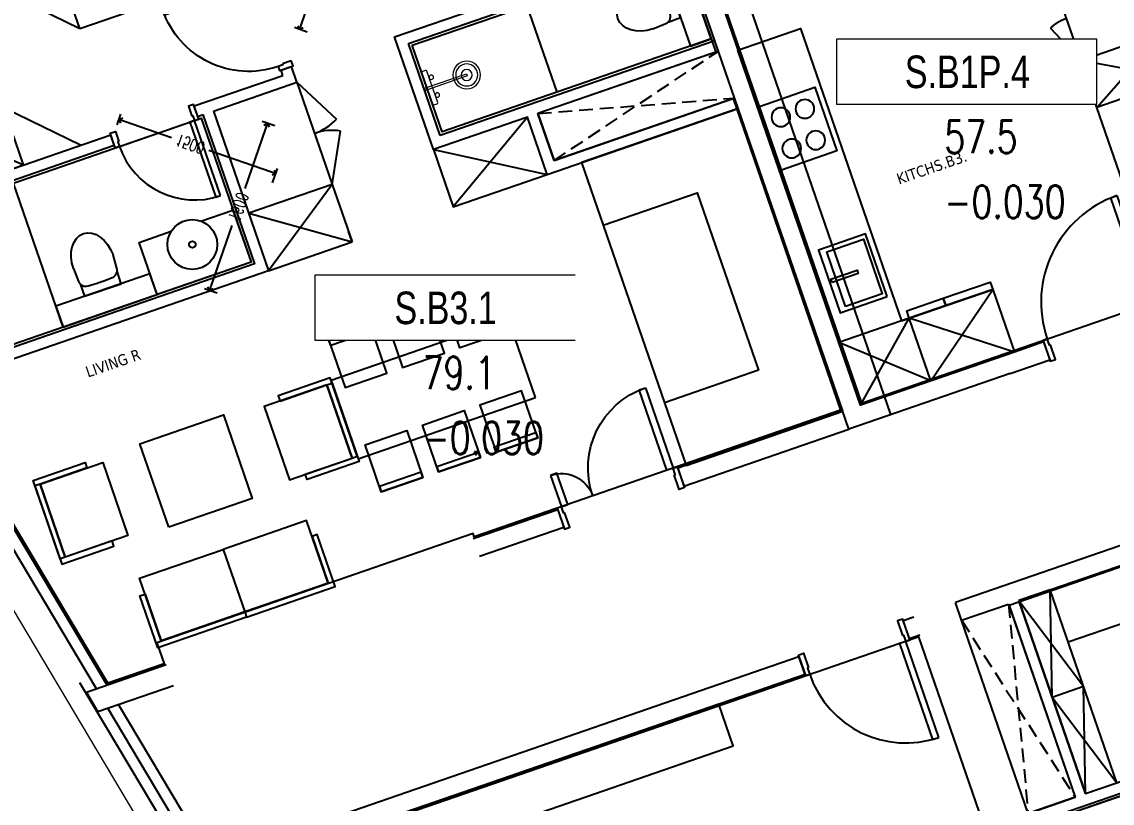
# Model space of a CAD drawing. Header units: millimetres. Extents: x -361699137 to 361252145, y -356478932 to 356523199.
# Drawn here: x 63702 to 73578, y 31904 to 38979 of the extents above; entities that cross this region are included whole.
import ezdxf
from ezdxf.enums import TextEntityAlignment as Align
from ezdxf.xclip import XClip

# ---------------------------------------------------------------- set-up
doc = ezdxf.new("R2010")
doc.units = ezdxf.units.MM
doc.header["$LTSCALE"] = 100
doc.header["$MEASUREMENT"] = 0
doc.header["$XCLIPFRAME"] = 0
doc.set_wipeout_variables(frame=1)
for name, pattern in [('ACAD_ISO03W100', [30, 12, -18]), ('HIDDEN', [0.375, 0.25, -0.125]), ('Xref_ST_MBDV Cot vach 30.7.2022$0$HIDDEN', [0.375, 0.25, -0.125])]:
    doc.linetypes.add(name, pattern=pattern)
for name, color, linetype in [('1VinaPVC-Text', 9, 'Continuous'), ('A-_FURN----_E-_N', 251, 'Continuous'), ('A-_SANIEQPT_E-_N', 251, 'Continuous'), ('A-ANNO-ROOM', 50, 'Continuous'), ('IDEA - dim', 251, 'Continuous'), ('KT-Khuat', 9, 'HIDDEN'), ('KT-Net manh', 139, 'Continuous'), ('KT-Tuong', 1, 'Continuous'), ('TAC - Net manh', 139, 'Continuous'), ('Xref_ST_MBDV Cot vach 30.7.2022$0$KT-Khuat', 9, 'Xref_ST_MBDV Cot vach 30.7.2022$0$HIDDEN')]:
    doc.layers.add(name, color=color, linetype=linetype)
for name, color, linetype, lineweight in [('A-NoiThat', 39, 'Continuous', 13), ('AUDIT_I_220808132811-11', 7, 'Continuous', 9), ('KT-Chuviet', 255, 'Continuous', 15), ('KT-Net thay', 7, 'Continuous', 15), ('KT-Net truc', 18, 'Continuous', 15), ('Xref_ST_MBDV Cot vach 30.7.2022$0$KT-Noi that', 36, 'Continuous', 9)]:
    doc.layers.add(name, color=color, linetype=linetype, lineweight=lineweight)
doc.layers.add('dien tich thong thuy', color=3, linetype='Continuous', plot=False)
doc.styles.add('220126_HDN_HBA typical plan$0$211210_HDN_HBA_TYPICAL PLAN CORE OPT 1$0$HBA-Text', font='GOTHIC.TTF')
doc.styles.add('font unicode ccu', font='arial.ttf')
doc.styles.add('ROMANS', font='ROMANS.SHX')
doc.styles.add('Tahoma', font='tahoma.ttf')
doc.styles.add('Xref_ST_MBDV Cot vach 30.7.2022$0$DIM', font='vnsimli.shx', dxfattribs={"width": 0.7})
doc.dimstyles.new('Xref_ST_MBDV Cot vach 30.7.2022$0$CCU 1-100 A1', dxfattribs={"dimscale": 100, "dimtxt": 2.2, "dimasz": 1, "dimexe": 1, "dimexo": 0, "dimgap": 1, "dimtad": 1, "dimdec": 0, "dimdsep": 46, "dimtxsty": 'Xref_ST_MBDV Cot vach 30.7.2022$0$DIM', "dimblk1": 'Xref_ST_MBDV Cot vach 30.7.2022$0$_ARCHTICK', "dimblk2": 'Xref_ST_MBDV Cot vach 30.7.2022$0$_ARCHTICK', "dimsah": 1, "dimcen": 0, "dimdle": 1, "dimclrd": 256, "dimclre": 256, "dimclrt": 31, "dimadec": 0, "dimazin": 0, "dimtfac": 1, "dimtdec": 0, "dimtix": 1, "dimtmove": 2, "dimatfit": 3, "dimldrblk": 'Xref_ST_MBDV Cot vach 30.7.2022$0$_ARCHTICK', "dimfxl": 8, "dimtolj": 1, "dimarcsym": 0})

# ---------------------------------------------------------------- blocks, each defined once
blk = doc.blocks.new('Xref_ST_MBDV Cot vach 30.7.2022$0$_Open90')
at = {"color": 0, "linetype": 'ByBlock', "lineweight": -2}
for p, q in [((0, 0), (-1, 0)), ((-0.5, 0.5), (0, 0)), ((0, 0), (-0.5, -0.5))]:
    blk.add_line(p, q, dxfattribs=at)
blk = doc.blocks.new('*D159')
at = {"layer": 'Defpoints', "color": 5, "transparency": 16777216}
for p, q in [((-2230.006080747058, 1494.255069668558), (-2230.006080747058, 1595.840436880921)), ((-730.0060807470581, 1457.189424305085), (-730.0060807470581, 1595.840436880921)), ((-2180.006080747058, 1545.840436880921), (-1728.427059650542, 1545.840436880921)), ((-780.0060807470581, 1545.840436880921), (-1371.760392983876, 1545.840436880921))]:
    blk.add_line(p, q, dxfattribs=at)
at = {"layer": 'Defpoints', "color": 0, "transparency": 16777216}
for p in [(-2230.006080747058, 1545.840436880921), (-2230.006080747058, 1494.255069668558, -3.230259272854623e-06), (-730.0060807470581, 1457.189424305085, -3.230259272854623e-06)]:
    blk.add_point(p, dxfattribs=at)
at = {"layer": 'Defpoints', "color": 5, "transparency": 16777216, "xscale": 50, "yscale": 50, "zscale": 50, "rotation": 180}
blk.add_blockref('Xref_ST_MBDV Cot vach 30.7.2022$0$_Open90', (-2230.006080747058, 1545.840436880921), dxfattribs=at)
at = {"layer": 'Defpoints', "color": 5, "transparency": 16777216, "xscale": 50, "yscale": 50, "zscale": 50}
blk.add_blockref('Xref_ST_MBDV Cot vach 30.7.2022$0$_Open90', (-730.0060807470581, 1545.840436880921), dxfattribs=at)
at = {"layer": 'Defpoints', "color": 5, "transparency": 16777216, "insert": (-1550.093726317209, 1545.840436880921), "char_height": 110, "attachment_point": 5, "style": 'Xref_ST_MBDV Cot vach 30.7.2022$0$DIM'}
blk.add_mtext('\\A1;1500', dxfattribs=at)
blk = doc.blocks.new('Xref_ST_MBDV Cot vach 30.7.2022$0$_ARCHTICK')
at = {"color": 0, "linetype": 'ByBlock', "const_width": 0.15}
blk.add_lwpolyline([(-0.5, -0.5), (0.5, 0.5)], dxfattribs=at)
blk = doc.blocks.new('*D160')
at = {"layer": 'Defpoints', "color": 5, "transparency": 16777216}
for p, q in [((-879.0568600945994, 1950.002331897217), (-1000.172690610198, 1950.002331897217)), ((-950.1726906101984, 1900.002331897217), (-950.1726906101983, 1328.335665230491)), ((-950.1726906101981, 400.0023318972127), (-950.1726906101982, 971.6689985638246)), ((-879.0568600945994, 350.0023318972127), (-1000.172690610198, 350.0023318972126))]:
    blk.add_line(p, q, dxfattribs=at)
at = {"layer": 'Defpoints', "color": 0, "transparency": 16777216}
for p in [(-879.0568600945994, 1950.002331897217, -3.230259272854623e-06), (-950.1726906101981, 350.0023318972126), (-879.0568600945994, 350.0023318972127, -3.230259272854622e-06)]:
    blk.add_point(p, dxfattribs=at)
at = {"layer": 'Defpoints', "color": 5, "transparency": 16777216, "xscale": 50, "yscale": 50, "zscale": 50}
for p, rotation in [((-950.1726906101984, 1950.002331897217), 90), ((-950.1726906101981, 350.0023318972126), 270)]:
    blk.add_blockref('Xref_ST_MBDV Cot vach 30.7.2022$0$_Open90', p, dxfattribs=dict(at, rotation=rotation))
at = {"layer": 'Defpoints', "color": 5, "transparency": 16777216, "insert": (-950.1726906088297, 1150.002331897158), "char_height": 110, "attachment_point": 5, "rotation": 90, "style": 'Xref_ST_MBDV Cot vach 30.7.2022$0$DIM'}
blk.add_mtext('\\A1;1600', dxfattribs=at)
blk = doc.blocks.new('A$C1AAC5519')
at = {"layer": 'A-ANNO-ROOM', "insert": (772.955269176513, 1216.574747113511), "char_height": 600, "attachment_point": 2, "rotation": 50.44882673977027, "style": '220126_HDN_HBA typical plan$0$211210_HDN_HBA_TYPICAL PLAN CORE OPT 1$0$HBA-Text'}
blk.add_mtext_dynamic_manual_height_columns('S.B1.', width=722857412.8743668, gutter_width=9765.624999999996, heights=[0], dxfattribs=at)
blk = doc.blocks.new('A$C418F5BC8')
at = {"layer": 'A-ANNO-ROOM', "insert": (648.1133449638728, 1090.790118377889), "char_height": 600, "attachment_point": 2, "rotation": 50.44882673977027, "style": '220126_HDN_HBA typical plan$0$211210_HDN_HBA_TYPICAL PLAN CORE OPT 1$0$HBA-Text'}
blk.add_mtext_dynamic_manual_height_columns('SL-S', width=722857412.8743668, gutter_width=9765.624999999996, heights=[0], dxfattribs=at)
blk = doc.blocks.new('A$C2A6C5140')
at = {"layer": 'A-ANNO-ROOM', "insert": (731.4497625969816, 1190.0169191678, 0.0003277973379295924), "char_height": 600, "attachment_point": 2, "rotation": 50.44882673977027, "style": '220126_HDN_HBA typical plan$0$211210_HDN_HBA_TYPICAL PLAN CORE OPT 1$0$HBA-Text'}
blk.add_mtext_dynamic_manual_height_columns('2-BR', width=722857412.8743668, gutter_width=9765.624999999996, heights=[0], dxfattribs=at)
blk = doc.blocks.new('A$C5388591E')
at = {"layer": 'A-ANNO-ROOM', "insert": (894.3001998505497, 842.1987865094561, 0.0004622000541105721), "char_height": 600, "attachment_point": 2, "rotation": 1.4064704596368105, "style": '220126_HDN_HBA typical plan$0$211210_HDN_HBA_TYPICAL PLAN CORE OPT 1$0$HBA-Text'}
blk.add_mtext_dynamic_manual_height_columns('3-BR', width=722857412.8743668, gutter_width=9765.624999999996, heights=[0], dxfattribs=at)
blk = doc.blocks.new('A$C21AF0CCA')
at = {"layer": 'A-ANNO-ROOM', "insert": (1197.56892258345, 814.6835720778872), "char_height": 600, "attachment_point": 2, "rotation": 0.10542954816276216, "style": '220126_HDN_HBA typical plan$0$211210_HDN_HBA_TYPICAL PLAN CORE OPT 1$0$HBA-Text'}
blk.add_mtext_dynamic_manual_height_columns('S.B1P.', width=722857412.8743668, gutter_width=9765.624999999996, heights=[0], dxfattribs=at)
blk = doc.blocks.new('9')
at = {"layer": 'IDEA - dim'}
for p, q in [((-669.9999999999782, -4749.999999998079), (-670.0000000004366, -3325.000003689929)), ((-1095.000000000451, -5049.999999996318), (-1095.000000000422, -4749.999999998137)), ((-169.9999999995052, -5599.999999996289), (-6.963091436773539e-09, -5599.999999998137))]:
    blk.add_line(p, q, dxfattribs=at)
for points in [[(-3000.000000005144, -5805.000000001877), (-4244.999999999971, -5805.00000000179), (-4244.99999999952, -2999.999999992549), (-3394.999999999069, -2999.999999992564), (-3394.999999999549, -3789.999999996289), (-2144.999999999047, -3789.999999996246), (-2144.99999999952, -5599.99999999626)], [(-3000.000000003267, -5805.000000001834), (-3345.000000458633, -5805.000000001819), (-3345.000000459586, -5140.000000456363), (-2895.000000459593, -4690.000000456275), (-2144.99999999952, -4690.000000456363), (-2144.99999999952, -5599.99999999626)]]:
    blk.add_lwpolyline(points, dxfattribs=at)
blk.add_lwpolyline([(-170.000000000422, -5049.999999998137), (-2020.000000000888, -5049.999999996289), (-2020.000000000909, -4749.999999998181), (-170.0000000013679, -4749.999999998152)], close=True, dxfattribs=at)
at = {"layer": 'KT-Net manh', "linetype": 'ACAD_ISO03W100', "ltscale": 4}
for p, q in [((-2020.000000000931, -5049.999999990701), (-1095.000000000466, -4749.999999992535)), ((-1095.00000000048, -5049.999999990716), (-2020.000000000946, -4749.999999992564)), ((-1095.00000000048, -5049.999999990716), (-170.0000000013752, -4749.999999992549)), ((-170.0000000004366, -5049.999999992579), (-1095.000000000466, -4749.999999992535))]:
    blk.add_line(p, q, dxfattribs=at)
at = {"layer": 'KT-Tuong'}
for p, q in [((-169.9999999999854, -5049.999999996202), (-169.9999999990541, -2825.000000005573)), ((2.91038304567337e-11, -2825.000000003711), (-7.436028681695461e-09, -5599.999999998137)), ((-2020.000000001353, -5049.999999994412), (-2020.000000003245, -3664.999999996275)), ((-2119.999999999491, -5599.999999994354), (-2119.999999999513, -3764.999999998137)), ((-2020.000000000888, -5049.999999996289), (-170.000000000422, -5049.999999998137)), ((-169.999999999025, -5149.999999994325), (-2020.000000000931, -5149.999999994398)), ((-2020.000000000451, -5599.999999996275), (-2020.000000000458, -5149.999999992549)), ((-169.9999999995052, -5599.999999996289), (-169.9999999995343, -5149.999999994412)), ((-2020.000000000451, -5599.999999996275), (-169.9999999995052, -5599.999999996289))]:
    blk.add_line(p, q, dxfattribs=at)
blk.add_lwpolyline([(-169.9999999999854, -5049.999999996202), (-2020.000000000917, -5049.999999994412)], dxfattribs=at)
at = {"layer": 'Xref_ST_MBDV Cot vach 30.7.2022$0$KT-Khuat', "linetype": 'Xref_ST_MBDV Cot vach 30.7.2022$0$HIDDEN', "ltscale": 5}
for p, q in [((-169.9999999995052, -5599.999999996289), (-2020.000000000458, -5149.999999992549)), ((-169.999999999025, -5149.999999994325), (-2020.000000000451, -5599.999999996275))]:
    blk.add_line(p, q, dxfattribs=at)
blk = doc.blocks.new('*U204')
at = {"ltscale": 5}
blk.add_lwpolyline([(305, -530), (305, -1.13686837721616e-13), (-305, 0), (-305, -530)], close=True, dxfattribs=at)
for centre in [(-150, -150), (150, -150.0000000000001), (-150, -380), (150, -380)]:
    blk.add_circle(centre, 85, dxfattribs=at)
blk = doc.blocks.new('*U205')
at = {"ltscale": 5}
for points in [[(-300, -450), (300, -450), (300, 0), (-300, 0)], [(-261, -65), (261, -65), (261, -415), (-261, -415)], [(-15, -20), (15, -20), (15, -270), (-15, -270)]]:
    blk.add_lwpolyline(points, close=True, dxfattribs=at)
blk = doc.blocks.new('10')
at = {"layer": 'IDEA - dim'}
for p, q in [((-9429.999999998254, 30.00000002053275), (-8829.999999999185, -644.9999999794672)), ((-9430.000000000582, -644.9999999794381), (-8829.999999998749, 30.00000001677836)), ((-8829.999999999185, -644.9999999794672), (-8829.999999998749, 30.00000001677836)), ((-9430.000000000582, -644.9999999794381), (-8830.000000000582, -1444.999999979496)), ((-9430.000000001062, -1444.999999977648), (-8829.999999999185, -644.9999999794672)), ((-7580.000000004191, -3664.999999985128), (-7580.000000002794, -2874.999999981359)), ((-7580.000000002314, -2874.999999979482), (-7580.000000002794, -2874.999999981359)), ((-7580.000000002794, -2874.999999981359), (-7130.000000001397, -2874.999999983236))]:
    blk.add_line(p, q, dxfattribs=at)
for points in [[(-9429.999999999229, -569.9999999813735), (-9429.999999998254, 30.00000002053275), (-6029.999999998574, 30.00000001117587), (-6029.99999999904, -569.9999999887805), (-8830.000000000146, -569.9999999832216), (-8830.000000000582, -1444.999999979496), (-9430.000000001062, -1444.999999977648)], [(-6330.000000001863, -2874.999999983236), (-7130.000000001848, -2874.999999979511), (-7130.000000002314, -3664.999999983207)]]:
    blk.add_lwpolyline(points, dxfattribs=at)
for points in [[(-9430.000000000582, -644.9999999794381), (-8829.999999999185, -644.9999999794672), (-8830.000000000582, -1444.999999979496), (-9430.000000001062, -1444.999999977648)], [(-8829.999999999185, -644.9999999794672), (-8760.000000000116, -644.9999999832071), (-8759.999999999214, -994.999999981359), (-8830.000000000597, -994.9999999832362)], [(-8830.000000000597, -994.9999999832362), (-8759.999999999214, -994.999999981359), (-8760.000000000116, -1444.999999983193), (-8830.000000000582, -1444.999999979496)], [(-9474.999999999964, -1774.999999992579), (-9475.000000001382, -1764.99999998881), (-9415.000000001375, -1764.999999986961), (-9415.000000000895, -1724.999999990643), (-9615.000000000888, -1724.999999988853), (-9615.000000000422, -1774.999999988824)], [(-8395.000000000931, -2784.999999990716), (-9415.000000001863, -2784.999999990672), (-9415.000000001397, -2724.999999990687), (-8395.000000000931, -2724.999999988824)]]:
    blk.add_lwpolyline(points, close=True, dxfattribs=at)
blk.add_arc((-9414.999999999229, -2784.999999984313), 1019.999999997357, 0, 90, dxfattribs=at)
at = {"layer": 'KT-Net manh', "linetype": 'ACAD_ISO03W100', "ltscale": 4}
for p, q in [((-7130.000000001848, -2874.999999979511), (-6765.673725123037, -2709.874697761581)), ((-8529.999997237697, -2875.000003121793), (-7580.000000002823, -2875.000003123627)), ((-7580.000000002794, -2874.999999981359), (-7130.000000002314, -3664.999999983207)), ((-7580.000000004191, -3664.999999985128), (-7130.000000001848, -2874.999999979511))]:
    blk.add_line(p, q, dxfattribs=at)
blk.add_arc((-7130.000000001848, -2874.999999979511), 400.0000000000002, 0, 24.38168205842051, dxfattribs=at)
at = {"layer": 'KT-Tuong'}
for p, q in [((-9600.000000000306, -1344.999999977677), (-9600.000000000437, -1724.999999975771)), ((-9430.000000001353, -1724.999999977648), (-9430.000000001062, -1444.999999977648)), ((-9430.00000000136, -1724.99999997954), (-9600.000000000437, -1724.999999975771))]:
    blk.add_line(p, q, dxfattribs=at)
for points in [[(-9600.000000000306, 200.0000000006403), (-2999.999999997657, 200.0000000037253)], [(-9600.000000000306, -1344.999999977677), (-9600.000000000306, 200.0000000006403), (-9500.000000000291, 200.0000000006112)], [(-2999.999999997177, 30.00000000372529), (-9430.00000000107, 30.00000000066939)], [(-9430.000000001062, -1444.999999977648), (-9430.000000001055, 30.00000002363231)], [(-9430.000000001062, -1444.999999977648), (-9430.000000001062, -1444.999999977648)]]:
    blk.add_lwpolyline(points, dxfattribs=at)
at = {"layer": 'IDEA - dim', "extrusion": (0, 0, -1), "zscale": -0.9999999999999998, "rotation": 180.0000000000768}
blk.add_blockref('*U204', (6879.999999998719, -519.9999999869178), dxfattribs=at)
at = {"layer": 'IDEA - dim', "rotation": 359.9999999999232}
blk.add_blockref('*U205', (-8279.999999999185, -69.9999999832362), dxfattribs=at)
at = {"layer": '1VinaPVC-Text', "style": 'Tahoma'}
blk.add_text('KITCHS.B3.', height=100, rotation=270.0000000266804, dxfattribs=at).set_placement((-7656.978974390542, -951.6046332009137))
blk = doc.blocks.new('20')
at = {"layer": 'IDEA - dim'}
for p, q in [((-5888.159954475443, -6971.610965705302), (-7732.252565028364, 1899.808673915744)), ((-6435.947638978323, -3844.999999995285), (-7567.754389664202, 1599.809321853769)), ((-6474.121546941606, -3169.999999993932), (-7465.616762079386, 1599.809321853092)), ((-1500.000000001804, -170.0000000001164), (-1500.000000001775, 1.178705133497715e-09))]:
    blk.add_line(p, q, dxfattribs=at)
for points in [[(-1450.000000002154, -124.9999999893043), (-1460.000000002154, -124.9999999892025), (-1460.000000002881, -184.9999999892025), (-1500.000000002852, -184.9999999882857), (-1500.000000000611, 15.00000001172884), (-1449.999999998749, 15.00000001069566)], [(-550.0000000002619, -124.9999999999272), (-540.0000000020955, -124.9999999990978), (-540.0000000009604, -185.0000000000291), (-500.0000000028813, -185.0000000004948), (-500.0000000005239, 15.00000000045111), (-550.0000000006257, 15.00000000008731)], [(-5325.000000005326, -569.9999999925494), (-2325.00000000537, -569.9999999925494), (-2325.000000005413, -169.9999999925494), (-5325.000000005399, -169.9999999925494)], [(-540.0000000113796, -1105.000000000495), (-540.0000000009604, -185.0000000000291), (-600.0000000010477, -184.9999999998254), (-600.0000000132713, -1104.999999999825)]]:
    blk.add_lwpolyline(points, close=True, dxfattribs=at)
blk.add_arc((-540.0000000009604, -185.0000000000291), 919.9999999999995, 179.9999999991662, 269.9999999983324, dxfattribs=at)
at = {"layer": 'KT-Tuong'}
for p, q in [((-500.0000000017462, 2.91038304567337e-11), (-400.0000000034488, -4.802132025361061e-09, -4.442856512360642e-08)), ((-500.0000000017753, -170.0000000000873), (-500.0000000017462, 2.91038304567337e-11)), ((-500.0000000017171, -169.9999999999709), (-400.0000000016589, -170.0000000000582))]:
    blk.add_line(p, q, dxfattribs=at)
at = {"layer": 'KT-Tuong', "elevation": 9.1819772015732e-10}
blk.add_lwpolyline([(-7133.064671280779, -0.006833054518210702), (-1500.000000001746, 3.863533493131399e-09), (-1500.000000001775, -169.9999996812548), (-7097.728371543257, -170.0000002572924)], dxfattribs=at)
blk = doc.blocks.new('dc')
for points in [[(-1100, -40), (-1110, -40), (-1110, -100), (-1150, -100), (-1150, 100), (-1100, 100)], [(-50, -40), (-40, -40), (-40, -100), (0, -100), (0, 100), (-50, 100)], [(-1109.999999999985, -400), (-1109.999999999985, -100), (-1049.999999999985, -100), (-1049.999999999985, -400)], [(-39.99999999998545, -869.9999999999709), (-39.99999999998545, -99.9999999999709), (-99.99999999998545, -99.9999999999709), (-99.99999999998545, -869.9999999999709)]]:
    blk.add_lwpolyline(points, close=True)
for centre, radius, start, end in [((-1110.000000000029, -99.9999999999709), 300.0000000000291, 270, 0), ((-40.0000000000291, -100.0000000000873), 769.9999999999345, 180, 270)]:
    blk.add_arc(centre, radius, start, end)
blk = doc.blocks.new('d900n')
for points in [[(20, -50), (20, -40), (65, -40), (65, 0), (-65, 0), (-65, -50)], [(885, -40), (65, -40), (65, -85), (885, -85)], [(20, -850), (20, -860), (65, -860), (65, -900), (-65, -900), (-65, -850)]]:
    blk.add_lwpolyline(points, close=True)
blk.add_arc((65, -40), 820, 270, 0)
blk = doc.blocks.new('d800')
blk.add_line((760, 70), (40, 70))
for points in [[(40, 790), (40, 70), (85, 70), (85, 790)], [(50, 25), (40, 25), (40, 70), (0, 70), (0, -70), (50, -70)], [(750, 25), (760, 25), (760, 70), (800, 70), (800, -70), (750, -70)]]:
    blk.add_lwpolyline(points, close=True)
blk.add_arc((40, 70), 720, 0, 90)
blk = doc.blocks.new('*U203')
at = {"linetype": 'Continuous'}
for points in [[(-375.0000000000002, -849.9999999962746), (374.9999999999998, -849.9999999962748), (375.0000000000002, 850.0000000037252), (-374.9999999999998, 850.0000000037254)], [(-724.9999999999999, 750.0000000037254), (-274.9999999999999, 750.0000000037253), (-274.9999999999999, 350.0000000037253), (-724.9999999999999, 350.0000000037254)], [(-724.9999999999999, 350.0000000037254), (-674.9999999999999, 350.0000000037254), (-674.9999999999999, 750.0000000037254), (-724.9999999999999, 750.0000000037254)], [(725.0000000000001, 750.0000000037252), (275.0000000000001, 750.0000000037253), (275.0000000000001, 350.0000000037252), (725.0000000000001, 350.0000000037252)], [(725.0000000000001, 350.0000000037252), (675.0000000000001, 350.0000000037252), (675.0000000000001, 750.0000000037252), (725.0000000000001, 750.0000000037252)], [(-725, 200.0000000037254), (-274.9999999999999, 200.0000000037253), (-275.0000000000001, -199.9999999962747), (-725, -199.9999999962746)], [(-725, -199.9999999962746), (-675, -199.9999999962746), (-675, 200.0000000037254), (-725, 200.0000000037254)], [(725, 200.0000000037251), (275.0000000000001, 200.0000000037252), (274.9999999999999, -199.9999999962748), (725, -199.9999999962749)], [(725, -199.9999999962749), (675, -199.9999999962748), (675, 200.0000000037252), (725, 200.0000000037251)], [(-725.0000000000001, -749.9999999962746), (-275.0000000000001, -749.9999999962747), (-275.0000000000001, -349.9999999962747), (-725.0000000000001, -349.9999999962746)], [(-725.0000000000001, -349.9999999962746), (-675.0000000000001, -349.9999999962746), (-675.0000000000001, -749.9999999962746), (-725.0000000000001, -749.9999999962746)], [(724.9999999999999, -749.9999999962748), (274.9999999999999, -749.9999999962747), (274.9999999999999, -349.9999999962748), (724.9999999999999, -349.9999999962748)], [(724.9999999999999, -349.9999999962748), (674.9999999999999, -349.9999999962748), (674.9999999999999, -749.9999999962748), (724.9999999999999, -749.9999999962748)]]:
    blk.add_lwpolyline(points, close=True, dxfattribs=at)
blk = doc.blocks.new('A$C2A980E36')
at = {"ltscale": 0.5}
blk.add_lwpolyline([(-10, 0), (10, 0), (10, 400), (-10, 400)], close=True, dxfattribs=at)
blk.add_lwpolyline([(160, 60), (160, 30, -0.4142135623730916), (150, 20), (-150, 20, -0.4142135623730987), (-160, 30), (-160, 60.00000000000728, -0.414213562373095), (-150, 70.00000000000728), (150, 70, -0.4142135623730915)], format="xyb", close=True, dxfattribs=at)
for centre, radius in [((0, 400), 125), ((0, 400), 100), ((0, 400), 50), ((-85, 90.00000000000728), 20), ((85, 90), 20)]:
    blk.add_circle(centre, radius, dxfattribs=at)
blk = doc.blocks.new('220126_HDN_HBA typical plan$0$210902_YS plan 330pm ver13$0$TOTO-WC-CW822J')
at = {"color": 0}
blk.add_lwpolyline([(-177.2072506700642, -119.1915361834399), (-175, 0), (175, 0), (177.2072506700642, -119.1915361836145)], dxfattribs=at)
blk.add_lwpolyline([(-190, -270), (-183.3947591906181, -144.5004246227618, -0.3908696114996718), (-115.4352058441145, -78.20653349565691), (-27.76706723973621, -75.77130742336158, -0.01388621073825284), (27.76706724101678, -75.77130742336158), (115.4352058439981, -78.20653349565691, -0.3908696114996718), (183.3947591905016, -144.5004246227618), (190, -270)], format="xyb", dxfattribs=at)
blk.add_ellipse((0, -270), major_axis=(0, -270), ratio=0.7037037037037037, start_param=4.71238898038469, end_param=7.853981633974483, dxfattribs=at)
blk = doc.blocks.new('A$C046771BC')
at = {"layer": 'A-_FURN----_E-_N', "linetype": 'Continuous'}
for points in [[(9421.195804549207, 6151.361965188236), (9122.614705419022, 7000.390425985137), (8933.941714130182, 6934.039070622461), (9232.522813260366, 6085.010609827401)], [(2451.159537900385, 5295.535426966493), (2633.625765145014, 4776.68470093107), (3199.644739009615, 4975.738767018174), (3017.178511765, 5494.589493053612), (2451.159537900385, 5295.535426966493)], [(3566.126309547675, 3509.267867191225), (4415.154770344685, 3807.848966321431), (4348.803414981972, 3996.521957610265), (3499.774954186898, 3697.940858480051)]]:
    blk.add_lwpolyline(points, close=True, dxfattribs=at)
at = {"layer": 'IDEA - dim'}
for p, q in [((8874.960313178759, 8985.665545951091), (11064.55504017712, 2759.45683345629)), ((7749.657542998189, 6443.354849720756), (8025.015668004969, 5660.361935150377)), ((5670.677544247505, 5738.732848288124), (5995.799185699012, 4814.235190482916)), ((3017.178511765014, 5494.589493054777), (3718.495465470623, 5158.204994059739)), ((5995.799185695301, 4814.235190482566), (5241.107220547463, 4548.829769030413)), ((5995.799185697164, 4814.235190482559), (6178.265412941735, 4295.384464444465)), ((6178.265412947367, 4295.384464445637), (6145.089735266025, 4389.720960089351)), ((5423.573447795774, 4029.979042996983), (6178.265412941735, 4295.384464444465)), ((3982.597814266963, 268.7156113322126), (2361.988292748239, 2953.299634842992))]:
    blk.add_line(p, q, dxfattribs=at)
for points in [[(6711.956090861757, 6078.422395374331), (7749.657543000052, 6443.354849721229), (7384.72508875854, 7481.056301510816), (8780.905225235823, 7972.056331301861), (9421.195804549207, 6151.361965188469), (6987.314215926279, 5295.429480658542)], [(6910.863193472702, 5136.039264003684), (7093.329420719194, 4617.188537960585), (7942.357881519783, 4915.769637092428), (7759.89165427335, 5434.620363135404)], [(8253.668318159747, 5025.2493738003), (8452.722384245935, 4459.230399936958), (9301.750845035378, 4757.811499061816), (9865.73736561634, 3154.091073113905), (9016.708904828774, 2855.509973989512), (9215.762970916796, 2289.4910001235), (10630.81040556524, 2787.126165334306), (9668.715752810138, 5522.884539010887)], [(5534.617064839418, 2849.989771691489), (5957.249314285917, 2998.61847779281), (6189.479058055353, 2338.263008286583), (6236.647305878054, 2354.850847127254), (5987.829723265124, 3062.374564455236), (5518.029225999693, 2897.158019515093)], [(5957.249314285917, 2998.61847779281), (5391.23034042136, 2799.56441170011), (5623.460084192557, 2139.208942195746), (6189.479058055353, 2338.263008286583)], [(5766.84680861255, 2189.634302187118), (6189.479058055353, 2338.263008286583), (5957.249314285917, 2998.61847779281), (6004.417562104863, 3015.206316631626), (6253.235144721504, 2307.68259930459), (5783.434647454109, 2142.466054363507)], [(4532.779060024957, 1702.643201327297), (4267.373638568548, 2457.335166476998), (5022.065603720213, 2722.740587932396), (5287.471025176506, 1968.04862278268)], [(3787.997855132577, 2235.749487073484), (3365.365605687868, 2087.12078097311), (3597.595349460942, 1426.7653114678), (3550.427101638357, 1410.177472627129), (3301.609519025471, 2117.701189955118), (3771.410016292793, 2282.91773489524)], [(3365.365605687868, 2087.12078097311), (3931.384579552454, 2286.174847063954), (4163.61432332368, 1625.819377558651), (3597.595349460942, 1426.7653114678)], [(4020.227598905723, 1575.394017567272), (3597.595349460942, 1426.7653114678), (3365.365605687868, 2087.12078097311), (3318.197357867073, 2070.53294213337), (3567.014940479959, 1363.009224805381), (4036.815437745463, 1528.225769745532)], [(5979.98594572219, 1204.554624893328), (5780.931879632262, 1770.573598755163), (5026.239914482605, 1505.168177298849), (5225.293980572533, 939.1492034370349)], [(5831.357239624645, 1627.186874337141), (5979.98594572219, 1204.554624893328), (5225.293980572533, 939.1492034370349), (5241.881819415998, 891.9809556152941), (6043.742032386523, 1173.974215911341), (5878.525487445455, 1643.774713177798)], [(4470.602015422861, 673.7437819825682), (4271.547949331041, 1239.762755844389), (5026.239914482605, 1505.168177298849), (5225.293980572533, 939.1492034370349)], [(4321.973309323323, 1096.376031425414), (4470.602015422861, 673.7437819825682), (5225.293980572533, 939.1492034370349), (5241.881819415998, 891.9809556152941), (4440.021606443552, 609.9876953192143), (4274.805061502571, 1079.788192586606)]]:
    blk.add_lwpolyline(points, close=True, dxfattribs=at)
for points in [[(3026.097582264018, 6928.773529377624), (3191.975970179003, 6457.091052550921), (3702.024663476433, 6212.447780699342)], [(5670.677544247505, 5738.732848288124), (6031.01957375386, 5406.68823979548)], [(1562.667042033878, 4267.552142208548), (4806.358878914427, 5408.273705949188), (5264.183231139759, 4106.43006545048), (2300.909068130059, 3064.324061387324)], [(5995.79918569533, 4814.235190481868), (6068.982397139276, 5298.739285222244)], [(3566.234787734327, 3509.306016130347), (3108.410435285579, 4811.149656685066)], [(4807.202563895044, 4475.739487426454), (5098.304842727419, 4578.11254367686), (5264.183231139745, 4106.430065450597), (4415.154770344641, 3807.848966321082), (4249.27638193981, 4279.531444542215), (4540.378660770293, 4381.904500791916)], [(3886.244755664724, 234.8307612117387), (2265.63523414747, 2919.414784721677)]]:
    blk.add_lwpolyline(points, dxfattribs=at)
for radius in [224.9999999999999, 29.99999999999998]:
    blk.add_circle((4731.848048277388, 4263.733126729257), radius, dxfattribs=at)
for centre, start, end in [((5670.677544247505, 5738.732848288124), 289.3754393926141, 317.3403412190336), ((5995.79918569533, 4814.235190481868), 81.41053759854562, 109.3754393908335)]:
    blk.add_arc(centre, 490.0000002622876, start, end, dxfattribs=at)
at = {"layer": 'KT-Khuat', "ltscale": 5}
for p, q in [((8003.518699481923, 5043.281810417018), (9486.249525561856, 6041.73526505307)), ((7854.228149918708, 5467.796040815727), (9635.540075128796, 5617.22103465458))]:
    blk.add_line(p, q, dxfattribs=at)
at = {"layer": 'KT-Tuong'}
for p, q in [((3702.024663476433, 6212.447780698876), (2806.281366579395, 8759.533161692783)), ((3702.024663476463, 6212.447780698178), (5211.408593922999, 6743.258623179867)), ((6680.078047532472, 6093.712599868599), (7717.779499670636, 6458.645054215707)), ((9453.073847880456, 6136.071760697112), (6972.024011434827, 5263.551437327234)), ((6972.024011434827, 5263.551437327002), (6680.078047532472, 6093.712599868599)), ((9486.249525561827, 6041.735265053056), (7854.228149918708, 5467.796040815712)), ((5526.577532088486, 5847.061914021248), (5620.914027739476, 5880.237591705165)), ((5543.165370911505, 5799.89366626192), (5526.577532092255, 5847.061914022412)), ((5670.677544245642, 5738.732848288124), (5620.914027739462, 5880.237591705863)), ((4741.305157898154, 5517.900406085999), (5543.16537091152, 5799.893666262386)), ((4915.985579054963, 5473.327426944732), (5670.677544247505, 5738.732848288008)), ((9635.540075128796, 5617.22103465458), (8003.518699481952, 5043.281810417004)), ((4774.480835579525, 5423.563910441571), (4741.305157898139, 5517.900406085075)), ((4774.480835579496, 5423.563910442153), (4821.649083405893, 5440.151749276785)), ((7759.891654271501, 5434.620363133665), (6910.863193470854, 5136.039264001829)), ((7942.35788151795, 4915.769637091962), (7759.891654271501, 5434.620363133316)), ((8003.518699483757, 5043.281810417826), (7854.228149916817, 5467.796040815239)), ((7942.357881517921, 4915.769637091496), (9668.715752810138, 5522.884539010654)), ((1308.881700197395, 4310.806868540469), (3986.613192709367, 5252.494984743298)), ((4019.788870392542, 5158.158489099584), (3986.613192711244, 5252.494984743771)), ((1361.667005397481, 4223.366565904911), (4019.788870394405, 5158.158489099693)), ((10630.81040556525, 2787.126165332676), (9140.293773386467, 2262.95045762524)), ((9140.293773386496, 2262.950457628034), (9196.692425444591, 2102.578415030792)), ((8055.424073479968, 1881.43016429729), (8111.822725539896, 1721.058121697108)), ((4517.665509202241, 456.8849223038524, 1.028107918088072e-09), (3795.170352382323, 202.8022760779604, 1.028107918088072e-09)), ((3795.170352382323, 202.8022760779677, 1.028107918088072e-09), (3900.751624726734, 27.92542034037979, 1.028107918081295e-09))]:
    blk.add_line(p, q, dxfattribs=at)
for points in [[(9453.073847880456, 6136.071760697461), (8796.195429727275, 8003.934374629334)], [(6910.863193470883, 5136.039264002295), (6552.56587420388, 6154.873417844941), (7590.267326340254, 6519.805872191359)], [(4821.64908340585, 5440.151749276203), (5296.061274469059, 4091.139860958905), (2116.496870348419, 2972.970237235637)], [(4915.985579054963, 5473.327426944383), (5423.573447793868, 4029.979042995834), (2169.282175546658, 2885.52993460267)], [(9196.692425444591, 2102.578415030777), (10687.20905762333, 2626.754122742695)], [(8055.42407348183, 1881.430164292175), (7291.277119471444, 1612.696973963783)], [(8111.822725539896, 1721.058121697341), (7347.6757715282, 1452.32493137207)]]:
    blk.add_lwpolyline(points, dxfattribs=at)
at = {"layer": 'KT-Tuong', "elevation": 1.028107918081295e-09}
blk.add_lwpolyline([(4584.016864564692, 268.2119310158523), (3900.751624726734, 27.92542034038343)], dxfattribs=at)
at = {"layer": 'TAC - Net manh', "linetype": 'ACAD_ISO03W100', "ltscale": 4}
for p, q in [((7759.891654271501, 5434.620363133432), (7093.32942071915, 4617.188537961516)), ((2451.159537900385, 5295.535426966493), (3199.644739009615, 4975.738767018174)), ((6910.863193472702, 5136.039264004499), (7942.357881519754, 4915.769637092893)), ((5995.799185697149, 4814.235190483141), (5423.573447797608, 4029.979042997689)), ((5241.107220547463, 4548.829769030763), (6178.265412939872, 4295.384464444356)), ((8452.722384244102, 4459.230399936143), (9016.70890482505, 2855.509973988334))]:
    blk.add_line(p, q, dxfattribs=at)
at = {"layer": 'A-_FURN----_E-_N', "linetype": 'Continuous'}
for name, p, rotation in [('d800', (4759.551780624504, 5466.015333481457), 199.3754394254085), ('*U203', (6922.392646964799, 2967.021842175276), 109.3754394250015)]:
    blk.add_blockref(name, p, dxfattribs=dict(at, rotation=rotation))
at = {"layer": 'A-_FURN----_E-_N', "xscale": -1.000000000000001, "rotation": 199.3754394246517}
blk.add_blockref('dc', (9168.493099417421, 2182.764436330577), dxfattribs=at)
at = {"layer": 'A-_SANIEQPT_E-_N'}
for p, xscale, rotation in [((9083.232263695318, 6509.524840224014), -1, 289.3754394245813), ((3924.28918458354, 3847.231408045151), -0.9999999999999999, 199.3754394245885)]:
    blk.add_blockref('220126_HDN_HBA typical plan$0$210902_YS plan 330pm ver13$0$TOTO-WC-CW822J', p, dxfattribs=dict(at, xscale=xscale, rotation=rotation))
at = {"layer": 'A-NoiThat', "extrusion": (0, 0, -1), "zscale": -1, "rotation": 70.62456057542684}
blk.add_blockref('A$C2A980E36', (-6830.767854265679, 5680.290802478969), dxfattribs=at)
at = {"layer": 'IDEA - dim', "xscale": -1.000000000000001, "rotation": 19.37543942452099}
blk.add_blockref('d900n', (5275.164680781047, 6712.678213658623), dxfattribs=at)
at = {"layer": '1VinaPVC-Text', "style": 'Tahoma'}
blk.add_text('LIVING R', height=99.99999999999991, rotation=19.37543951008649, dxfattribs=at).set_placement((3793.631513079774, 3052.750995044462))
blk = doc.blocks.new('TAG CAO DO SAN')
blk.add_wipeout([(1526701.778855525, -266095.22987594287), (1527644.6359120198, -266095.22987594287), (1527644.6359120198, -266330.944140067), (1526701.778855525, -266330.944140067)]).dxf.layer = 'KT-Net thay'
at = {"layer": 'KT-Net thay', "flags": 128}
blk.add_lwpolyline([(1526701.778855525, -266095.2298759429), (1526701.778855525, -266330.9441400666), (1527644.63591202, -266330.9441400666), (1527644.63591202, -266095.2298759429)], close=True, dxfattribs=at)
blk.add_lwpolyline([(1526701.778855525, -266330.9441400666), (1527644.63591202, -266330.9441400666)], dxfattribs=at)
at = {"layer": 'KT-Chuviet', "color": 31, "style": 'font unicode ccu', "width": 0.75}
blk.add_attdef('TÊNPHÒNG', text='', height=117.85713, dxfattribs=at).set_placement((1527175.308820772, -266213.4467624734), align=Align.MIDDLE_CENTER)
blk = doc.blocks.new('Xref_ST_MBDV Cot vach 30.7.2022$0$TM 1000kg')
at = {"layer": 'Defpoints', "color": 5}
for base, p1, p2, angle, picture, middle in [((-950.1726906101981, 350.0023318972126), (-879.056860094599, 1950.002331897216, -3.230259272854623e-06), (-879.056860094599, 350.0023318972126, -3.230259272854622e-06), 90, '*D160', (-950.1726906088297, 1150.002331897158)), ((-2230.006080747058, 1545.840436880921), (-730.0060807470581, 1457.189424305085, -3.230259272854623e-06), (-2230.006080747058, 1494.255069668558, -3.230259272854623e-06), 180, '*D159', (-1550.093726317209, 1545.840436880921))]:
    dim = blk.add_linear_dim(base=base, p1=p1, p2=p2, angle=angle, dimstyle='Xref_ST_MBDV Cot vach 30.7.2022$0$CCU 1-100 A1', override={"dimscale": 50, "dimblk1": 'Xref_ST_MBDV Cot vach 30.7.2022$0$_Open90', "dimblk2": 'Xref_ST_MBDV Cot vach 30.7.2022$0$_Open90', "dimclrd": 5, "dimclre": 5, "dimclrt": 5, "dimlwd": 65535, "dimlwe": 65535}, dxfattribs=at)
    dim.commit()
    dim.dimension.update_dxf_attribs({"geometry": picture, "text_midpoint": middle, "dimtype": 128})

msp = doc.modelspace()

# ---------------------------------------------------------------- linework, layer by layer
at = {"layer": 'AUDIT_I_220808132811-11', "elevation": -1.275855555024299e-05}
msp.add_lwpolyline([(98998.6048826632, 45106.94538371818), (96583.72484664322, 52101.56739367126, 0.3643585262583712), (91875.6879021535, 54156.43183830037), (62939.97599846614, 44174.19969276607, 0.4519047578513394), (60723.56737963131, 38521.0920903217), (68836.79298244356, 24907.26294021989, 0.3106788684848847), (74999.80392999336, 22936.01019132367), (97522.62286699691, 30727.35068779386, 0.2299220823866625), (97807.48687986514, 31142.11707948335), (98028.40836556003, 32158.79582628727, -0.2789899883790971), (98487.25349180558, 32660.41716481154), (102907.5612665388, 34181.01764486975, -0.4143403845293878), (103560.1553272577, 33863.92266491413), (111889.3716849678, 9773.209654282633, 0.3197537419032749), (117087.4534913949, 6070.414576847223), (162224.8349949532, 6070.414576847223, 0.4808685683322463), (167365.3807407556, 12501.31484617034), (166756.7327440769, 15196.44977954429), (166711.4670457219, 15396.89038593689), (164936.0354205906, 23916.51383654246)], format="xyb", dxfattribs=at)
at = {"layer": 'dien tich thong thuy'}
for points, elevation in [([(68522.20387629117, 44298.38795825111), (69435.9724918771, 41651.6868196337), (69218.56489860662, 41576.62725487078), (71307.17887708364, 35527.0246523084), (76591.12865025771, 37351.29842414757), (75992.28386111459, 39085.83292034984)], -1.275848238512061e-05), ([(75772.71992272564, 34773.05635514166), (74855.82702828042, 34456.50079901372), (72643.94107674045, 33692.85131310333), (73242.78586590372, 31958.3168169078), (72841.05444280646, 31819.61979480506), (73169.03210690513, 30869.64313621497), (72951.62451336643, 30794.58357135789), (73357.92520138214, 29617.74681508863), (73348.47269731562, 29614.4833557471), (73810.2521941351, 28276.95403034156), (74027.66338321968, 28352.01483655516), (75234.25655248441, 24854.2821703827), (77688.06454927346, 25701.45478973111), (77810.94710213639, 25743.87976117055), (80311.13442771643, 26607.06475699965), (79397.29546011315, 29253.96966794211), (79506.06148538087, 29291.31920747019), (78527.03180642222, 32127.0468979757), (78418.32800964412, 32089.51711554357), (77597.15364811145, 34468.02200234521), (76312.44176936086, 34021.79130372214), (76023.21128049417, 34859.53802769274), (75772.7199227261, 34773.05635514035)], -1.275851253765729e-05)]:
    msp.add_lwpolyline(points, dxfattribs=dict(at, elevation=elevation))
at = {"layer": 'dien tich thong thuy', "elevation": -6.735983829512218e-05}
msp.add_lwpolyline([(68115.74620095722, 44158.0592079503), (69318.33096894302, 40674.81145835094), (69308.8784648449, 40671.54799899772), (69987.67800792231, 38705.42715298221), (68376.02606361004, 38149.00733495039), (68522.88173397648, 37723.64465195171), (70143.98618236458, 38283.32792934291), (71118.12879574252, 35461.75546547603), (69624.63315226638, 34946.12888920947), (67800.29324365046, 34316.22549065392), (67790.42201920011, 34344.81128182446), (64926.37704428163, 33355.80137075637), (64991.70814759791, 33166.57195032392), (64481.30835372588, 32990.35737655502), (62831.66696022084, 35758.76340078544), (62841.32152362197, 35762.09662073401), (62093.66870877362, 37016.79753016322), (62084.01414530037, 37013.46431018979), (61082.9917327257, 38693.36667470954, -0.4754106967124653), (62352.10872960958, 42168.17320483355), (62822.28334477828, 42330.69305411611), (63801.22781384576, 39494.92002877347), (64113.25191339797, 39602.64576528027), (63134.27654686116, 42438.21613125698)], format="xyb", close=True, dxfattribs=at)
at = {"layer": 'dien tich thong thuy', "elevation": 4.184639168822336e-05}
msp.add_lwpolyline([(68401.90599819232, 26420.71460328932), (69052.20833417086, 25319.60848554127, 0.3553821218364513), (72709.15458774002, 23982.69716971142), (74828.61896892713, 24714.43828070551), (73467.75642462418, 28656.13247688155), (71826.23637595878, 33410.74202214323), (71731.71133529465, 33378.10742872959), (70814.8184579389, 33061.551878854), (65526.81383344135, 31235.87817656722), (67463.03319438099, 28005.91639901329)], format="xyb", dxfattribs=at)

# ---------------------------------------------------------------- block references
at = {"rotation": 359.6716985290672}
msp.add_blockref('A$C046771BC', (60490.59578689127, 32726.30538740009, -6.73601733895514e-05), dxfattribs=at)
at = {"layer": 'A-ANNO-ROOM'}
for p in [(-259643.7130096142, 30107.50136767479, 5.460850030168077e-05), (-265285.2820729736, 28918.92663560377, 5.460850030168077e-05), (-245554.3968650475, 25356.81105555443, 5.460850030168077e-05), (-227992.1817903481, 24030.19494673412, 5.460832008522107e-05), (-256709.4713859697, 21832.8932062781, 5.460850030168077e-05), (-262170.0583902029, 20336.74231012515, 5.460850030168077e-05), (-227339.9751671815, 20267.82827189344, 5.460850030168077e-05), (-224467.8250259957, 15310.13736246047, 5.460832008522128e-05)]:
    msp.add_blockref('A$C21AF0CCA', p, dxfattribs=at)
at = {"layer": 'dien tich thong thuy'}
for name, p, rotation in [('A$C2A6C5140', (-231902.1761341663, 41866.69510118499, 3.214423980650787e-05), 310.9576437198666), ('A$C2A6C5140', (-223136.0769012624, 38294.90614465419, 1.895367564819208e-05), 310.9576437198666), ('A$C2A6C5140', (-179022.2876665308, 13510.42375649511, 0.000178988243818107), 310.9576437198666), ('A$C2A6C5140', (-199561.0792445699, 2742.960286576832, 0.0001030398263186841), 310.9576437198666), ('A$C2A6C5140', (-176749.4277460563, 2773.706094754736, 0.000178988243818107), 310.9576437198666), ('A$C2A6C5140', (-192735.1419570138, 2545.06827839894, 0.000178988243818107), 310.9576437198666), ('A$C418F5BC8', (-243956.3571569886, 39603.8582028097, -1.001597833679712e-05), 309.6632197063607), ('A$C418F5BC8', (-248126.4019441397, 37597.12528390926, -1.001597833679712e-05), 309.6632197063607), ('A$C418F5BC8', (-251890.361273925, 36548.61448139837, -1.001597833679712e-05), 309.6632197063607), ('A$C418F5BC8', (-255839.4329553979, 34945.01120257354, -1.001597833679712e-05), 309.6632197063607), ('A$C1AAC5519', (-240877.0889148213, 28052.61175672372, 0.0003723829774320968), 309.6566028083925), ('A$C1AAC5519', (-219521.6105350079, 27682.1615688601, 0.0005547181599990354), 309.6566028083925), ('A$C1AAC5519', (-217651.9125884596, 24627.95011466656, 0.0003723828570649432), 309.6566028083925), ('A$C1AAC5519', (-267764.0012375055, 19262.70548251106, 0.0003723828655667127), 309.6566028083925), ('A$C418F5BC8', (-223053.1163780628, 10712.6679421931, -1.001597833679712e-05), 309.6632197063607), ('A$C1AAC5519', (-213503.7868963684, 3324.648489140978, -0.3423708923741385), 309.6566028083925), ('A$C1AAC5519', (-207798.658660123, 3064.615415494518, 0.0003723828655667127), 309.6566028083925), ('A$C1AAC5519', (-184128.1584514385, 2786.454424718489, 0.0003723828655667127), 309.6566028083925)]:
    msp.add_blockref(name, p, dxfattribs=dict(at, rotation=rotation))
for p in [(-273086.0443437684, 28673.87453448355, -1.001579812033762e-05), (-220441.6689392982, 3035.191374137183, 4.458552763712727e-05)]:
    msp.add_blockref('A$C5388591E', p, dxfattribs=at)
at = {"layer": 'IDEA - dim'}
for name, p, rotation in [('10', (68248.80958150476, 44431.45273106916, -6.73601733895514e-05), 109.0471379540456), ('20', (72158.20331416011, 33720.86727910009, -1.271430275505302e-05), 19.04713795406414)]:
    msp.add_blockref(name, p, dxfattribs=dict(at, rotation=rotation))
at = {"layer": 'IDEA - dim', "xscale": -1, "rotation": 289.047137954676}
msp.add_blockref('9', (77451.60559136621, 35548.40451034557, -1.275884763208651e-05), dxfattribs=at)
at = {"layer": 'Xref_ST_MBDV Cot vach 30.7.2022$0$KT-Noi that', "xscale": -1, "rotation": 19.04679309956865}
for p in [(-67003.50640013005, 38268.76550443767), (-66187.64156482034, 35905.63948780103)]:
    msp.add_blockref('Xref_ST_MBDV Cot vach 30.7.2022$0$TM 1000kg', p, dxfattribs=at)

# ---------------------------------------------------------------- next in the draw order: block references
at = {"layer": 'KT-Net truc'}
ref = msp.add_blockref('TAG CAO DO SAN', (-3745672.359772977, 704059.7674962067, -0.0002252217559005678), dxfattribs=dict(at, xscale=2.5, yscale=2.5, zscale=2.5))
XClip(ref).set_block_clipping_path([(1526674.1636322693, -266330.944140067), (1527644.9865817227, -266095.2298759429)])
ref.add_attrib('CAO-DO', '57.5', (72057.49857680377, 37790.4429008039, -0.0002252217559005678), dxfattribs={"layer": 'KT-Chuviet', "color": 31, "ltscale": 15, "height": 294.6428301546305, "style": 'ROMANS', "width": 0.7500000000000001})
ref.add_attrib('CAO-DO', '-0.030', (72057.49857680377, 37201.15724049465, -0.0002252217559005678), dxfattribs={"layer": 'KT-Chuviet', "color": 31, "ltscale": 15, "height": 294.6428301546305, "style": 'ROMANS', "width": 0.7500000000000001})
ref.add_attrib('TÊNPHÒNG', 'S.B1P.4', dxfattribs={"layer": 'KT-Chuviet', "color": 31, "height": 294.642825, "style": 'font unicode ccu', "width": 0.7500000000000001}).set_placement((72265.91227895493, 38526.15059002305, -0.0002252217559005678), align=Align.MIDDLE_CENTER)
ref = msp.add_blockref('TAG CAO DO SAN', (-3750397.488958887, 701922.7056947508, -0.0002252217559005678), dxfattribs=dict(at, xscale=2.5, yscale=2.5, zscale=2.5))
XClip(ref).set_block_clipping_path([(1526674.1636322693, -266330.944140067), (1527644.6359120198, -266095.2298759429)])
ref.add_attrib('CAO-DO', '79.1', (67332.36939089432, 35653.38109934796, -0.0002252217559005678), dxfattribs={"layer": 'KT-Chuviet', "color": 31, "ltscale": 15, "height": 294.6428301546305, "style": 'ROMANS', "width": 0.7500000000000001})
ref.add_attrib('CAO-DO', '-0.030', (67332.36939089432, 35064.09543903871, -0.0002252217559005678), dxfattribs={"layer": 'KT-Chuviet', "color": 31, "ltscale": 15, "height": 294.6428301546305, "style": 'ROMANS', "width": 0.7500000000000001})
ref.add_attrib('TÊNPHÒNG', 'S.B3.1', dxfattribs={"layer": 'KT-Chuviet', "color": 31, "height": 294.642825, "style": 'font unicode ccu', "width": 0.7500000000000001}).set_placement((67540.78309304548, 36389.08878856712, -0.0002252217559005678), align=Align.MIDDLE_CENTER)

doc.saveas('drawing.dxf')
